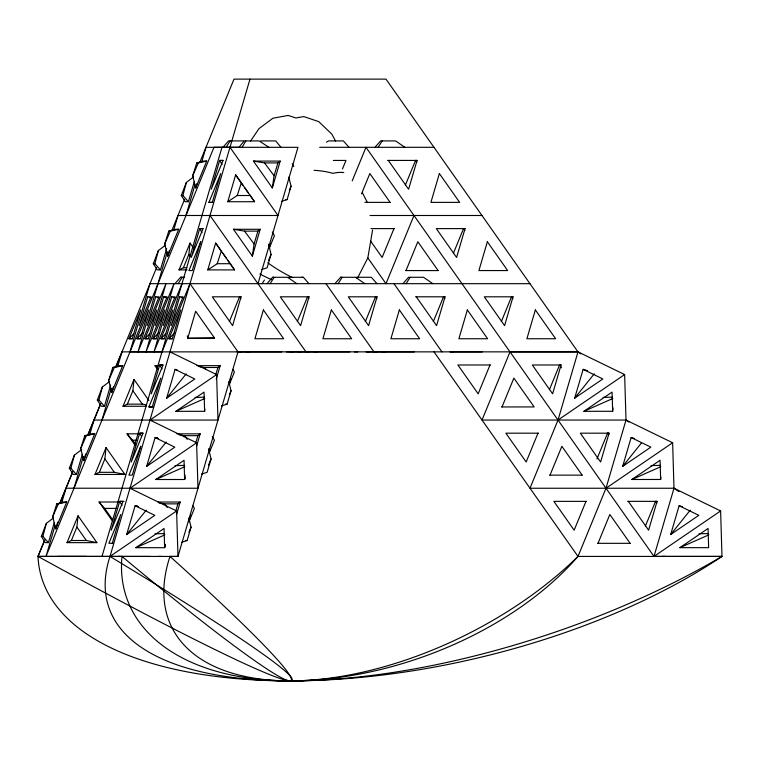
<?xml version="1.0" encoding="UTF-8"?>
<svg xmlns="http://www.w3.org/2000/svg" width="760" height="760" viewBox="0 0 760 760"><rect width="100%" height="100%" fill="white"/><g stroke="black" fill="none" stroke-linecap="round" stroke-linejoin="round"><path stroke-width="1.14" d="M164.93 544.245L164.625 547.684L135.888 547.694L164.046 528.475L164.625 547.684L165.405 544.407M185.031 474.914L184.623 479.503L155.886 479.503L184.043 460.284L184.623 479.503L185.145 477.318M204.62 411.312L204.041 392.103L175.873 411.322L204.62 411.312L204.82 409.022M612.664 411.293L612.075 392.074L583.917 411.293L612.664 411.293L612.968 407.854M660.658 479.474L660.069 460.265L631.911 479.484L660.658 479.474L660.858 477.185M67.013 542.64L71.373 540.503L76.883 527.079L78.043 515.783L96.938 542.64L67.013 542.64L78.043 515.783M95.01 474.449L99.37 472.321L104.88 458.897L106.039 447.602L124.934 474.449L95.01 474.449L106.039 447.602M134.035 379.42L123.006 406.267L127.366 404.139L132.876 390.716L134.035 379.42L148.884 400.51M190.028 243.048L179.008 269.895L183.359 267.767L188.879 254.344L190.028 243.048L193.401 247.845M252.329 256.13L254.077 243.969L257.934 231.116L260.205 229.282L233.434 229.282L252.329 256.13L260.205 229.282M272.327 187.939L274.075 175.778L277.923 162.925L280.202 161.091L253.431 161.091L272.327 187.939L280.202 161.091M372.571 230.128L367.821 257.991L359.423 274.312A81.187 39.881 35.8 0 1 357.115 278.359M54.33 522.5L48.421 542.63L42.892 536.427L46.37 523.355L53.589 517.845M82.327 454.309L76.427 474.449L70.889 468.245L74.366 455.173L81.586 449.663M110.656 385.006L104.424 406.267L98.895 400.055L102.362 386.992L109.582 381.482M166.649 248.644L160.417 269.895L154.888 263.691L158.355 250.619L165.585 245.109M194.322 181.573L188.413 201.714L182.884 195.5L186.352 182.438L193.582 176.928M54.995 525.73L45.999 556.415L213.987 147.307L240.075 147.307M61.664 502.997L65.996 488.224L197.98 488.243L196.602 442.785L149.967 420.071L141.987 420.062M55.699 528.856L66.728 502.008L63.574 502.008L56.791 503.842L52.715 516.695L55.699 528.856L57.665 522.139M73.995 488.233L83.334 456.409M89.661 434.815L93.993 420.042L142.367 420.042M83.695 460.674L94.724 433.827L91.57 433.817L84.787 435.651L80.712 448.505L83.695 460.674L85.671 453.957M102.001 420.042L111.33 388.227M117.657 366.633L121.989 351.861L170.002 351.88M111.691 392.492L122.721 365.636L119.567 365.636L112.784 367.469L108.709 380.323L111.691 392.492L113.335 386.897M147.687 296.799L139.232 325.613L151.069 296.799L147.687 296.799L150.945 297.958M167.323 251.855L137.997 351.861L165.993 283.68L145.996 351.87L173.993 283.68L154.005 351.87L182.001 283.689M173.66 230.261L177.992 215.488L202.616 215.488M155.686 296.799L147.231 325.622L159.068 296.799L155.686 296.799L158.954 297.958M167.694 256.12L178.714 229.273L175.56 229.273L168.777 231.107L164.702 243.96L167.694 256.12L169.328 250.524M185.991 215.488L194.987 184.803M201.656 162.079L205.989 147.307L234.004 79.126L385.985 79.126L577.952 351.87L580.944 353.885M163.685 296.799L155.239 325.622L167.067 296.808L163.685 296.799L166.953 297.958M195.69 187.939L206.71 161.082L203.566 161.082L196.773 162.916L192.698 175.769L195.69 187.939L197.001 183.464M171.684 296.808L163.239 325.622L175.066 296.808L171.684 296.808L174.952 297.967M101.992 556.434L221.986 147.307M179.692 296.808L171.237 325.631L183.075 296.808L179.692 296.808L182.96 297.967M112.299 543.314L120.754 514.491L108.918 543.314L113.287 543.314M249.983 79.126L109.972 556.453A407.322 19.399 29.7 0 1 289.988 680.875A407.445 184.49 -13.4 0 0 721.981 556.424L720.622 510.948L673.987 488.233L672.628 442.757L625.993 420.052L482.02 420.052L510.017 351.87L577.999 351.87L624.635 374.575L626.012 420.033L605.995 488.233L672.628 442.757M138.443 506.768L135.1 505.751L154.812 515.356L126.644 534.575L135.1 505.751L137.427 505.903M158.441 438.587L155.088 437.57L174.8 447.165L146.642 466.383L155.088 437.57L157.424 437.712M175.085 369.379L194.798 378.983L166.639 398.202L175.085 369.379L177.317 370.053M214.557 338.095L187.786 338.095L195.662 311.248L214.557 338.095L187.653 338.485M207.784 269.904L215.65 243.057L234.555 269.904L207.784 269.904L217.236 263.701L230.622 263.701M227.772 201.723L235.648 174.866L254.552 201.723L227.772 201.723L237.234 195.51L250.619 195.51M176.595 514.33L180.196 502.028L158.08 502.028M196.583 446.148L200.193 433.837L176.918 433.837M216.258 379.078L220.191 365.655L196.906 365.655M241.053 296.808L232.607 325.631L212.325 296.808L241.053 296.808L239.542 296.79L229.377 321.547M257.991 283.689L297.977 147.316L205.989 147.307L199.766 162.459M190.874 515.128L188.907 521.844L194.417 508.421L192.821 505.675M209.228 452.533L209.883 450.3M229.225 384.351L230.859 378.755M269.562 246.858L270.55 243.504M181.526 542.298L187.121 540.521L191.054 527.098L188.832 518.063M208.553 448.742L211.052 458.907L207.119 472.34L201.523 474.116M221.521 405.925L227.107 404.149L231.049 390.726L228.826 381.691M268.565 244.188L271.063 254.353L267.121 267.776L261.535 269.553M281.523 201.362L287.118 199.585L291.061 186.162L288.838 177.127M309.044 296.808L300.589 325.631L280.307 296.808L309.044 296.808L307.534 296.79L297.369 321.547M377.036 296.808L368.581 325.622L348.298 296.808L377.036 296.808L375.526 296.79L365.351 321.547M405.365 185.174L415.54 160.417L417.05 160.436L408.595 189.25L388.312 160.436M433.342 321.547L443.507 296.78L445.018 296.808L436.572 325.622L416.29 296.808M465.034 228.618L456.589 257.44L436.306 228.618L465.034 228.618L463.524 228.598L453.359 253.355M513.028 296.808L504.583 325.622L484.3 296.808L513.028 296.808L511.518 296.78L501.353 321.547M561.07 364.99L552.615 393.813L532.332 364.99L561.07 364.99L559.559 364.971L549.394 389.728M673.987 488.243L530.005 488.243L558.011 420.062L577.999 351.861L169.983 351.87L216.6 374.594L217.977 420.062L149.967 420.071L216.6 374.594M583.129 369.36L602.841 378.955L574.674 398.173L583.129 369.36L587.594 370.709M609.064 433.181L600.609 461.994L580.327 433.181L609.064 433.181L607.553 433.162L596.942 458.992M631.123 437.541L650.836 447.146L622.668 466.365L631.123 437.541L634.467 438.558M645.373 526.1L655.547 501.344L657.058 501.362L648.603 530.186L628.32 501.362M679.117 505.733L698.82 515.327L670.662 534.546L679.117 505.733L682.461 506.749M215.669 374.984L217.92 367.488L220.191 365.655M195.671 443.175L197.923 435.67L200.193 433.837M175.674 511.356L177.925 503.861L180.196 502.028M237.234 195.51L241.442 182.447M217.236 263.701L221.445 250.629M48.421 542.63L45.277 542.63L41.316 536.427L46.37 523.355M76.427 474.449L73.273 474.449L69.322 468.245L74.366 455.173M104.424 406.267L101.27 406.267L97.318 400.055L102.362 386.992M160.417 269.895L157.263 269.895L153.311 263.691L158.355 250.619M188.413 201.714L185.259 201.714L181.307 195.5L186.352 182.438M156.655 267.434L115.767 367.013L121.999 351.851M171.769 230.641L184.651 199.253M208.924 202.379L220.751 173.555L212.306 202.379L208.924 202.379L213.284 202.379M162.004 351.87L190 283.689L237.994 351.87L177.982 556.434L38 556.415L44.669 540.179L38 556.415A407.322 19.399 29.7 0 0 289.988 680.875A407.36 165.024 -18.4 0 0 721.981 556.424L653.989 556.424L510.017 351.87M148.912 406.933L160.75 378.119L152.294 406.942L148.912 406.933L153.273 406.933M289.36 190.294L291.061 186.162M269.334 248.064L274.417 235.666L272.298 232.018M268.517 260.547L271.063 254.353M229.32 384.437L234.403 372.039L232.816 369.303M229.349 394.858L231.049 390.726M209.323 452.618L214.415 440.23L212.287 436.572M208.506 465.11L211.052 458.907M188.936 532.256L191.054 527.098M342.475 168.976L345.981 160.436L333.365 160.436M352.212 180.861L365.987 147.316L509.969 351.87M361.513 193.838L369.835 173.555L390.127 202.379M393.974 228.618L382.137 257.44L370.642 241.11M413.981 215.498L385.985 283.68L367.735 257.754M406.001 270.56L417.829 241.746L438.111 270.56M490 364.99L478.173 393.813L457.881 364.99L490.409 364.99M502.028 406.933L513.864 378.119L534.147 406.933L501.619 406.952M537.994 433.181L526.158 461.994L505.875 433.181L538.403 433.181M550.021 475.123L561.858 446.3L582.141 475.123M585.989 501.362L574.151 530.186L553.869 501.362L586.397 501.362M150.271 556.443L38 556.415A407.445 184.49 -13.4 0 0 289.997 680.875A259.873 138.007 -26.5 0 0 577.999 556.424L605.995 488.243M598.015 543.305L609.843 514.491L630.135 543.305M192.698 175.769L198.35 162.916L206.71 161.082M164.702 243.96L170.354 231.107L178.714 229.273M108.709 380.323L114.361 367.469L122.721 365.636M80.712 448.505L86.364 435.66L94.724 433.827M52.715 516.695L58.368 503.842L66.728 502.008M242.117 147.316L245.822 140.923M226.109 147.307L230.137 140.913M178.115 283.68L182.181 277.286L180.605 277.286L174.961 283.68M262.105 283.68L264.433 280.031M270.113 283.689L274.18 277.295L272.602 277.295L266.959 283.689M378.109 147.307L382.185 140.923M338.095 283.689L342.171 277.295L340.594 277.286L334.951 283.68M406.087 283.68L410.153 277.286M250.439 141.236L258.941 128.668L272.925 118.218L288.163 115.434L295.897 117.962L303.781 116.593L318.716 121.619L331.787 134.073L335.587 141.094M166.639 398.202L186.19 373.863M146.642 466.383L166.193 442.044M126.644 534.575L146.195 510.236M574.674 398.173L594.234 373.834M622.668 466.365L641.497 442.928M670.662 534.546L690.213 510.207M238.963 147.316L244.255 140.923L259.207 140.923L268.888 147.316M222.956 147.307L228.56 140.913L243.523 140.913M374.965 147.307L380.608 140.913L395.57 140.913L404.88 147.307M402.933 283.68L408.576 277.286L423.538 277.286L432.858 283.68M133.779 333.735L128.924 338.732L132.306 338.741L140.752 309.918L128.924 338.732L132.43 338.684M142.595 332.909L136.923 338.741L140.305 338.741L148.761 309.918L136.923 338.741L140.429 338.684M149.786 333.744L144.923 338.741L148.305 338.741L156.759 309.928L144.923 338.741L148.438 338.694M158.593 332.909L152.931 338.741L156.313 338.751L164.758 309.928L152.931 338.741L156.436 338.694M165.784 333.744L160.93 338.751L164.312 338.751L172.767 309.928L160.93 338.751L164.435 338.694M174.6 332.918L168.929 338.751L172.311 338.751L180.766 309.938L168.929 338.751L172.444 338.703M326.553 142.196L328.415 140.913L343.377 140.923L349.02 147.307M196.602 442.785L129.969 488.262L176.605 510.967L177.982 556.434L169.983 556.434A259.844 16.226 40.6 0 1 289.988 680.875A259.948 154.28 -19.6 0 0 577.999 556.424L721.981 556.424M176.605 510.967L109.972 556.453A407.36 165.024 -18.4 0 0 290.026 680.875A259.873 138.007 -26.5 0 1 169.983 556.434M558.001 420.052L624.635 374.575M720.622 510.948L653.989 556.424L673.987 488.233L678.889 491.578M679.906 547.665L708.063 528.447L708.643 547.665L679.906 547.665L708.804 534.869M175.873 411.322L204.782 398.515M155.886 479.503L184.784 466.706M135.888 547.694L164.796 534.897M583.917 411.293L612.826 398.497M631.911 479.484L660.82 466.688M194.997 397.442L204.45 397.195M603.041 397.423L612.494 397.166M175 465.633L184.452 465.376M651.025 465.604L660.478 465.358M155.002 533.814L164.454 533.567M699.019 533.795L708.472 533.539M238.155 351.88L241.537 351.87M246.155 351.889L249.536 351.87M293.522 351.861L290.139 351.87L349.799 351.87M298.138 351.88L301.52 351.861M306.137 351.88L309.519 351.87M314.146 351.88L317.528 351.87M369.512 351.861L366.13 351.88L414.248 351.88M374.129 351.88L377.511 351.87M382.128 351.88L385.51 351.87M453.501 351.87L450.119 351.88L482.239 351.88M662.15 556.443L665.532 556.424M222.946 160.427L219.678 160.436L211.232 189.25L223.06 160.436L219.678 160.436L222.053 164.474M202.948 228.618L199.69 228.618L191.235 257.44L203.072 228.627L199.69 228.618L202.055 232.655M162.934 364.99L159.676 364.99L151.221 393.813L163.058 364.999L159.676 364.99L162.041 369.027M142.946 433.171L139.678 433.181L131.224 462.004L143.06 433.181L139.678 433.181L141.455 436.212M124.041 501.362L119.681 501.372L111.226 530.186L123.063 501.372L119.681 501.372L122.046 505.409M260.756 140.913L275.719 140.923L281.01 147.307M319.684 147.307L433.979 147.307M387.628 160.417L417.05 160.436M253.431 161.091L264.537 162.925L277.923 162.925M196.773 162.916L198.35 162.916M181.307 195.5L182.884 195.5M285.541 199.585L287.118 199.585M364.885 202.379L390.155 202.398M201.998 215.498L277.989 215.498L229.995 147.316M370.053 215.498L481.973 215.498M371.032 228.618L394.383 228.618M168.777 231.107L170.354 231.107M233.434 229.282L244.54 231.116L257.934 231.116M153.311 263.691L154.888 263.691M183.359 267.767L186.817 267.767M179.008 269.895L187.064 269.895M405.593 270.579L438.149 270.579M180.605 277.286L184.414 277.286M272.602 277.295L287.565 277.295L296.885 283.689M288.401 277.295L303.363 277.295L309.006 283.689M340.594 277.286L355.556 277.295L364.866 283.68M356.383 277.286L371.345 277.286L376.988 283.68M301.786 277.286L303.363 277.295M529.967 283.68L149.986 283.67L129.998 351.861L162.621 351.87M415.606 296.79L445.018 296.808M237.034 351.88L281.817 351.87M286.434 351.87L289.816 351.87M354.426 351.87L357.808 351.87M157.748 369.474L155.049 365.636L158.498 365.636M198.977 366.567L204.525 367.488L217.92 367.488M112.784 367.469L114.361 367.469M97.318 400.055L98.895 400.055M127.366 404.139L142.329 404.139L146.566 404.985M225.53 404.149L227.107 404.149M123.006 406.267L146.024 406.267M135.147 445.331L127.053 433.827L138.557 433.827M84.787 435.651L86.364 435.66M178.98 434.758L184.537 435.67L197.923 435.67M127.053 433.827L132.658 440.22L136.107 440.22M69.322 468.245L70.889 468.245M99.37 472.321L114.332 472.321L124.934 474.449M549.613 475.142L582.169 475.142M627.636 501.344L657.058 501.362M112.556 521.189L99.056 502.008L118.617 502.008M158.982 502.939L164.54 503.861L177.925 503.861M56.791 503.842L58.368 503.842M99.056 502.008L104.662 508.402L116.166 508.402M41.316 536.427L42.892 536.427M71.373 540.503L86.336 540.503L96.938 542.64M185.544 540.521L187.121 540.521M597.607 543.324L630.163 543.324M57.551 556.424L86.279 556.415M158.441 556.434L161.823 556.434M118.161 556.434L121.543 556.443M626.003 420.071L628.938 422.075M155.049 365.636L157.852 368.837M264.537 162.925L274.075 175.778M244.54 231.116L254.077 243.969M204.525 367.488L205.893 369.322M184.537 435.67L187.255 439.346M164.54 503.861L167.257 507.528M393.965 283.68L441.959 351.87M434.026 351.87L577.999 556.424M325.974 283.689L373.967 351.87M235.648 174.866L243.076 185.421M244.425 187.34L248.472 193.087M249.822 195.006L254.552 201.723M209.998 215.498L305.985 351.87M215.65 243.057L221.055 250.733M222.405 252.643L226.451 258.4M227.8 260.319L234.555 269.904M188.879 254.344L190.228 256.262M132.876 390.716L142.329 404.139M132.658 440.22L135.356 444.049M104.88 458.897L114.332 472.321M104.662 508.402L112.755 519.906M76.883 527.079L86.336 540.503M655.547 501.344L656.858 503.225M607.553 433.162L608.864 435.034M559.559 364.971L561.535 367.792M511.518 296.78L512.839 298.661M463.524 228.598L464.844 230.48M415.54 160.417L416.851 162.288M443.507 296.78L444.828 298.661M375.526 296.79L376.837 298.661M307.534 296.79L308.845 298.661M239.542 296.79L240.863 298.67M292.296 163.827L293.882 166.573M362.577 193.107L367.422 202.578M187.226 335.844L187.786 338.095M343.776 172.548A81.187 28.319 -42 0 0 332.832 173.337A81.187 56.924 -20.5 0 0 314.117 170.344M292.666 277.628A81.187 39.881 35.8 0 1 267.748 262.77M271.529 279.613A81.187 52.829 23.6 0 1 259.892 273.952M140.752 446.31L132.297 475.123L128.915 475.123L140.752 446.31M200.763 241.746L192.309 270.57L188.927 270.56L200.763 241.746M263.378 309.928L254.923 338.751L283.66 338.751L263.378 309.928M331.369 309.928L322.915 338.751L351.652 338.751L331.369 309.928M399.351 309.928L390.906 338.751L419.634 338.751L399.351 309.928M439.365 173.555L430.92 202.379L459.648 202.379L439.365 173.555M467.343 309.928L458.888 338.751L487.625 338.741L467.343 309.928M487.359 241.737L478.904 270.56L507.642 270.56L487.359 241.737M535.353 309.928L526.899 338.751L555.636 338.741L535.353 309.928M72.665 471.988L59.774 503.376L72.665 471.979M100.662 403.807L87.77 435.195L100.662 403.798M121.989 556.415A259.844 16.226 40.6 0 0 289.988 680.875A259.948 154.28 -19.6 0 1 121.989 556.415"/></g></svg>
